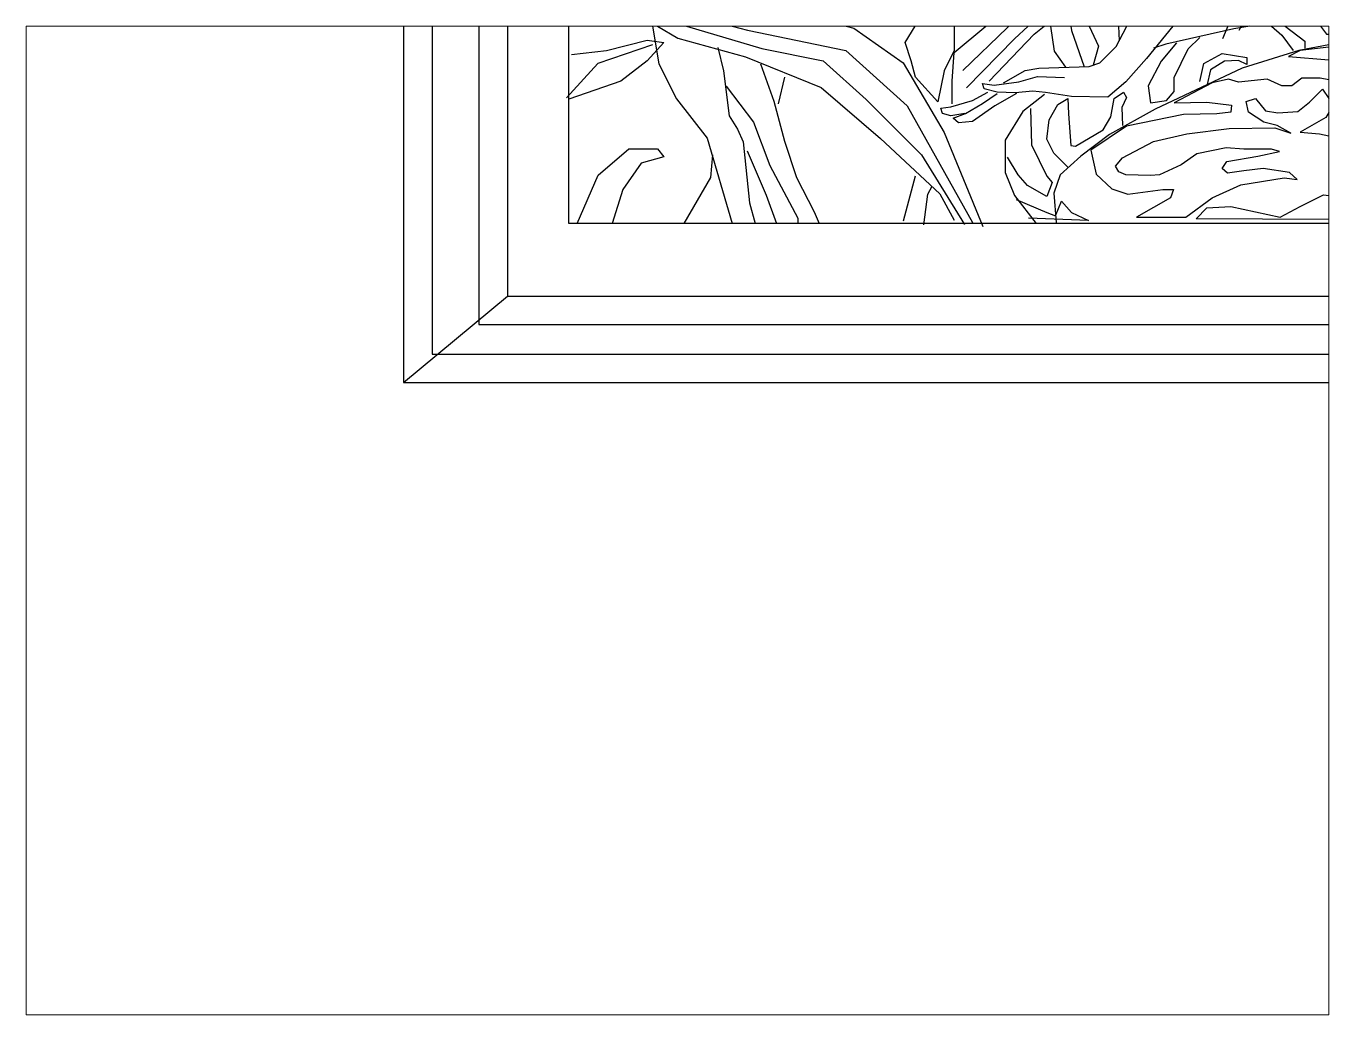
# Paper-space layout '布局1' of a CAD drawing. Header units: millimetres. Extents: x 26 to 231, y 20 to 176.
# The model-space entities are those that its viewports show. They can reach past a viewport. Long polylines and large blocks are cut down to what shows.
import ezdxf

# ---------------------------------------------------------------- set-up
doc = ezdxf.new("R2010")
doc.units = ezdxf.units.MM
for name, color, linetype in [('3', 3, 'Continuous'), ('4', 4, 'Continuous'), ('7', 7, 'Continuous')]:
    doc.layers.add(name, color=color, linetype=linetype)

# ---------------------------------------------------------------- blocks, each defined once
blk = doc.blocks.new('A$C68262F16')
at = {"layer": '3'}
blk.add_lwpolyline([(58.08, 426.58), (542.9, 426.58), (542.9, 55.86), (58.08, 55.86)], close=True, dxfattribs=at)
for points in [[(229.43, 189.63), (229.43, 198.86), (227.12, 205.12), (228.77, 214.34), (231.41, 216.32), (232.73, 213.35), (235.69, 206.1), (241.96, 199.84), (246.57, 189.3), (248.22, 175.79), (247.23, 166.9), (245.91, 152.73), (248.22, 136.92), (251.19, 127.36), (251.52, 120.12)], [(232.77, 110.78), (228.77, 116.49), (225.8, 137.58), (220.86, 157.34), (216.24, 163.93), (212.29, 177.77), (212.29, 195.56), (212.62, 202.48), (209.65, 211.7), (210.97, 212.69), (215.25, 210.06), (221.19, 204.79), (223.83, 195.23), (228.11, 189.96), (232.4, 186.34), (232.4, 170.85), (230.42, 155.7), (232.4, 140.54), (234.71, 123.74), (239.21, 110.98)], [(217.4, 162.28), (207.93, 155.47), (193.54, 131.75), (193.54, 116.65), (189.95, 109.47), (187.79, 98.69), (179.88, 107.31), (178.44, 113.06), (176.28, 119.53), (184.19, 132.47), (194.26, 154.03), (205.77, 175.59), (212.29, 181.26)], [(318.67, 182.75), (301.53, 139.49), (293.62, 123.68)], [(232.07, 166.9), (235.36, 157.02), (237.67, 153.72), (236.35, 144.83), (238.99, 129.67), (244.27, 118.14), (242.32, 111.51)], [(305.32, 166.56), (297.94, 145.24), (287.87, 120.8)], [(171.96, 164.81), (177, 143.97), (180.51, 126.44)], [(70.55, 147.56), (92.13, 127.43), (125.93, 117.37), (147.51, 113.06), (162.61, 99.4), (182.03, 80), (197.14, 55.56)], [(70.55, 147.56), (87.81, 132.47), (120.9, 123.84), (155.42, 116.65), (177, 97.25), (200.01, 56.28)], [(70.55, 147.56), (82.06, 129.59), (96.44, 120.97), (120.18, 114.5), (146.79, 103.72), (167.65, 85.75), (188.51, 66.34), (193.54, 57)], [(70.55, 147.56), (92.13, 135.34), (127.37, 132.47), (158.3, 124.56), (175.56, 112.34), (189.95, 87.9), (203.61, 54.84)], [(192.82, 97.97), (192.82, 105.87), (193.54, 115.93), (207.21, 127.43), (224.11, 144.33)], [(196.59, 109.61), (212.11, 124.69), (225.67, 138.11)], [(255.09, 134.91), (253.19, 137.89), (255.9, 140.61), (274.91, 136.81), (281.96, 134.64), (282.24, 131.92), (277.35, 130.84), (278.43, 128.13), (276.81, 125.68), (272.73, 125.41), (254.54, 128.13), (251.29, 130.3), (253.19, 133.55), (255.09, 134.37), (277.35, 130.84)], [(197.88, 103.58), (214.7, 120.81), (226.34, 131.59), (226.61, 131.83)], [(388.75, 124.1), (379.77, 124.82), (353.16, 128.35), (336.33, 128.89), (321.94, 128.08), (305.92, 126.72), (291.81, 124.28), (267.91, 118.85), (263.57, 117.5)], [(320.31, 128.08), (324.38, 122.38), (325.74, 122.38), (327.37, 128.62)], [(87.21, 126.81), (89.68, 112), (95.86, 99.66), (106.72, 85.84), (115.43, 55.86)], [(270.79, 125.7), (261.14, 113.82), (253.81, 105.68), (247.56, 100.25), (234.8, 100.52), (225.57, 101.88), (221.15, 102.35), (214.91, 101.81), (208.66, 102.08), (204.05, 103.17), (203.5, 105.07), (207.58, 104.52), (216.26, 105.61), (222.78, 107.51), (232.28, 107.24)], [(205.77, 105.87), (221.59, 122.4), (227.29, 127)], [(210.83, 105.34), (218.44, 109.68), (223.32, 110.49), (240.97, 111.03), (244.77, 112.39), (250.47, 118.09), (255.63, 128.13)], [(437.05, 127.26), (427.01, 124.82), (405.29, 122.38), (383.84, 122.65), (353.98, 122.38), (336.06, 120.75), (314.61, 116.68), (294.79, 110.44), (264.11, 96.06), (248.1, 87.11), (238.05, 79.51), (230.72, 73), (228.55, 66.49), (229.36, 56.18)], [(329.27, 118.31), (315.15, 116.68), (311.08, 114.51), (332.26, 112.88)], [(336.06, 104.47), (322.21, 106.91), (315.7, 106.91), (312.17, 104.2), (308.64, 104.2), (303.48, 106.64), (293.43, 105.56), (289.91, 106.64), (284.2, 105.29), (270.9, 98.23), (282.3, 98.5), (290.99, 97.42), (290.72, 94.98), (285.83, 94.43), (274.16, 94.16), (254.07, 90.09), (241.58, 81.68), (243.48, 73.27), (248.91, 68.12), (254.61, 66.22), (266.83, 67.85), (270.63, 67.85), (269.54, 64.86), (257.6, 58.08), (274.97, 58.08), (284.2, 64.86), (294.25, 69.47), (309.45, 71.92), (314.07, 71.37), (311.35, 73.82), (302.12, 75.17), (295.33, 74.36), (289.63, 73.54), (287.73, 75.17), (289.36, 77.61), (300.22, 79.51), (307.82, 81.14), (305.11, 81.95), (295.33, 81.95), (289.09, 82.5), (278.77, 80.33), (273.34, 76.53), (265.74, 73), (262.48, 72.73), (253.8, 73), (251.35, 74.09), (250.27, 75.99), (252.71, 78.97), (263.57, 84.67), (275.24, 87.38), (290.18, 89.28), (306.19, 89.55), (311.9, 87.65), (307.01, 90.36), (302.39, 91.45), (296.96, 94.98), (296.15, 98.78), (299.41, 99.86), (302.94, 95.52), (307.28, 94.71), (314.34, 95.25), (318.41, 98.5), (323.03, 103.12), (326.83, 97.42), (324.11, 93.08), (315.15, 87.92), (321.94, 87.38), (329.81, 85.75)], [(304.02, 126.18), (308.64, 122.11), (312.71, 116.68)], [(308.64, 126.18), (316.78, 119.94), (316.78, 117.5)], [(59.04, 115.22), (71.27, 116.65), (85.66, 120.25), (91.41, 119.53), (85.66, 113.06), (76.31, 105.87), (58.08, 99.59)], [(271.72, 119.39), (266.29, 112.88), (261.67, 104.2), (262.48, 98.23), (268.19, 99.05), (270.9, 102.3), (270.9, 107.19), (275.79, 117.22), (279.86, 121.29)], [(87.47, 118.69), (68.24, 112.11), (57.26, 100.03)], [(110.42, 117.67), (112.4, 109.53), (114.38, 93.74), (117.34, 89.05), (119.31, 84.61), (121.54, 63.14), (123.52, 55.86)], [(279.86, 105.83), (281.22, 112.07), (287.73, 115.6), (296.42, 114.24), (296.42, 111.8), (293.43, 113.15), (288.55, 112.88), (283.66, 109.9), (282.3, 104.2)], [(125.49, 112), (130.18, 98.92), (133.88, 84.86), (138.08, 72.02), (144.26, 59.93), (146.03, 55.86)], [(133.84, 107.31), (131.69, 97.97)], [(113.39, 104.1), (123.02, 91.52), (128.7, 76.22), (138.58, 57.71), (138.58, 56.23)], [(197.26, 94.48), (192.37, 93.67), (189.39, 94.48), (188.84, 96.38), (192.37, 96.93), (199.97, 99.1), (205.4, 102.08)], [(215.45, 101.54), (207.85, 97.2), (199.97, 91.77), (195.09, 91.23), (193.19, 92.86), (197.53, 94.48), (203.5, 98.01), (208.66, 101.54)], [(225.29, 101.22), (217.69, 95.25), (211.44, 85.21), (211.44, 73.82), (214.7, 65.68), (222.3, 55.91)], [(233.43, 75.71), (228.55, 80.6), (226.1, 85.48), (226.92, 92.26), (229.91, 97.69), (233.43, 99.86), (233.71, 94.43), (234.52, 83.31), (236.15, 83.04), (245.92, 88.74), (248.64, 93.35), (249.72, 99.86), (252.98, 102.03), (254.07, 100.13), (252.44, 96.6), (252.71, 90.36)], [(220.4, 96.33), (220.67, 83.58), (226.1, 72.46), (228.01, 70.29), (226.1, 65.41), (219.32, 69.2), (216.06, 73), (212.26, 79.24)], [(61.02, 55.86), (68.39, 72.81), (79.18, 82.15), (89.25, 82.15), (91.41, 79.28), (83.5, 77.12), (77.02, 67.78), (73.3, 55.86)], [(98.67, 55.86), (107.95, 72.09), (108.67, 80)], [(120.8, 81.4), (127.46, 65.85), (131.1, 55.86)], [(175.66, 56.83), (179.98, 72.64)], [(182.86, 55.39), (184.3, 66.18), (185.73, 69.05)], [(215.26, 64.32), (226.12, 59.71), (229.11, 58.62), (231.28, 63.78), (234.81, 59.71), (240.78, 56.99), (219.6, 57.81)], [(278.52, 57.54), (282.32, 61.33), (290.74, 61.88), (308.11, 58.08), (315.17, 61.88), (323.31, 65.95), (338.79, 64.05), (340.42, 60.52), (339.33, 57.26), (278.52, 57.54)]]:
    blk.add_lwpolyline(points, dxfattribs=at)
at = {"layer": '4'}
for points in [[(0, 0), (600, 0), (600, 484.4), (0, 484.4)], [(36.49, 30.36), (566.45, 30.36), (566.45, 450.11), (36.49, 450.11)]]:
    blk.add_lwpolyline(points, close=True, dxfattribs=at)
blk.add_lwpolyline([(0, 0), (36.49, 30.36)], dxfattribs=at)
at = {"layer": '7'}
for points in [[(10, 10), (590, 10), (590, 474.4), (10, 474.4)], [(26.49, 20.36), (576.45, 20.36), (576.45, 460.11), (26.49, 460.11)]]:
    blk.add_lwpolyline(points, close=True, dxfattribs=at)

msp = doc.modelspace()

# ---------------------------------------------------------------- block references
msp.add_blockref('A$C68262F16', (417.22, 223.72))

psp = doc.layouts.new('布局1')

# ---------------------------------------------------------------- viewports
at = {"layer": '0'}
psp.add_viewport(center=(128.5, 97.5), size=(205.6, 156), view_center_point=(513.49, 175.24), view_height=347.4734, dxfattribs=at)

doc.saveas('drawing.dxf')
